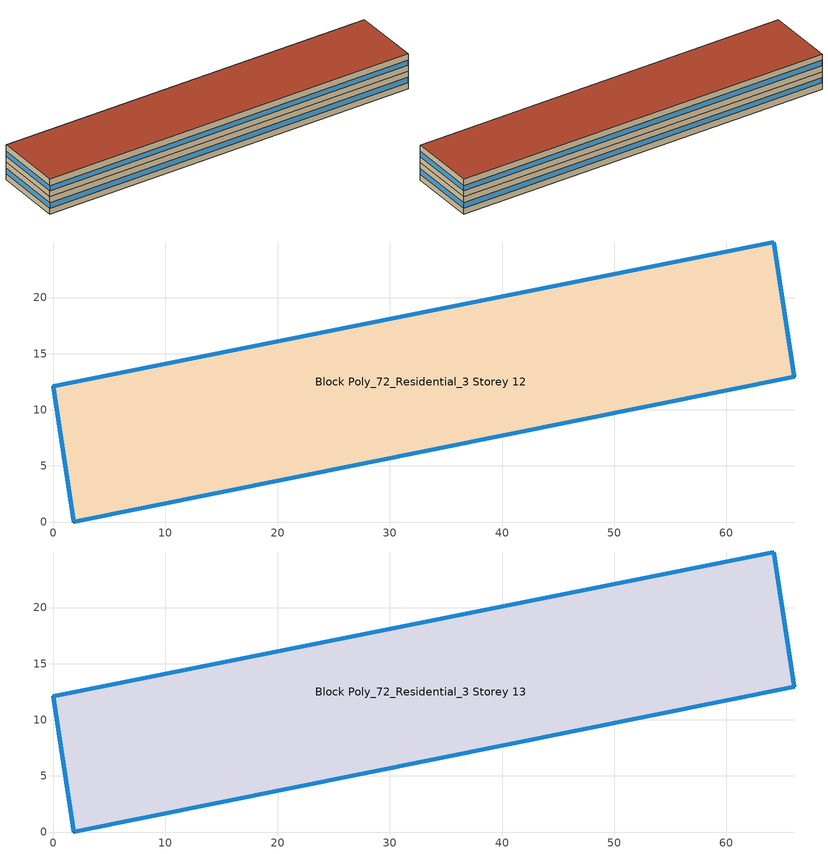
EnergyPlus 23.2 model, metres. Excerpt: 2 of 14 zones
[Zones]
Block Poly_72_Residential_3 Storey 12
 floor to Block Poly_72_Residential_3 Storey 11 (HSCWZ_Residential_2005_FloorSlab): 64.2,24.95 66.06,12.95 1.85,0 0,12.11 z36
 wall outside (HSCWZ_Residential_2005_ExtWall): 1.85,0 66.06,12.95 64.2,24.95 0,12.11 1.85,0 z36:39
 window (HSCWZ_Residential_2005_Win): 1.88,0.01 66.02,12.95 / 66.05,12.96 64.2,24.94 / 64.17,24.94 0.03,12.11 / 0,12.1 1.85,0.01 z37.05:37.95
Block Poly_72_Residential_3 Storey 13
 floor to Block Poly_72_Residential_3 Storey 12 (HSCWZ_Residential_2005_FloorSlab): 64.2,24.95 66.06,12.95 1.85,0 0,12.11 z39
 wall outside (HSCWZ_Residential_2005_ExtWall): 1.85,0 66.06,12.95 64.2,24.95 0,12.11 1.85,0 z39:42
 window (HSCWZ_Residential_2005_Win): 1.88,0.01 66.02,12.95 / 66.05,12.96 64.2,24.94 / 64.17,24.94 0.03,12.11 / 0,12.1 1.85,0.01 z40.05:40.95
 roof outside (HSCWZ_Residential_2005_Roof): 66.06,12.95 64.2,24.95 0,12.11 1.85,0 z42
[BUILDING]
shang4hai3shi4_Residential_3_2_12_2005: North Axis=0; Terrain=City; Loads Convergence Tolerance Value=0.04; Temperature Convergence Tolerance Value=0.4; Solar Distribution=FullExterior; Maximum Number of Warmup Days=25; Minimum Number of Warmup Days=1
[Material] Thermal Absorptance=0.9; Solar Absorptance=0.7; Visible Absorptance=0.7
Name | Roughness | Thickness | Conductivity | Density | Specific Heat
Concrete | MediumRough | 0.1 | 1.7 | 2240 | 900
Brick | MediumRough | 0.1 | 0.72 | 1920 | 840
Tile | Smooth | 0.02 | 1.3 | 2200 | 900
AsphaltFelt | Smooth | 0.01 | 0.2 | 960 | 1000
[MATERIAL] Roughness=Rough; Conductivity=0.04; Density=40; Specific Heat=1500; Thermal Absorptance=0.9; Solar Absorptance=0.7; Visible Absorptance=0.7
Name | Thickness
Insulation 0.011 | 0.011
Insulation 0.029 | 0.029
Insulation 0.044 | 0.044
[WindowMaterial:SimpleGlazingSystem]
HSCWZ_Residential_2005_Win_material: UFactor=3.7; Solar Heat Gain Coefficient=0.5475
[Construction]
HSCWZ_Residential_2005_FloorSlab: Tile, Concrete, Insulation 0.044, Concrete, Tile
HSCWZ_Residential_2005_Win: HSCWZ_Residential_2005_Win_material
[CONSTRUCTION]
HSCWZ_Residential_2005_Roof: AsphaltFelt, Concrete, Insulation 0.029
HSCWZ_Residential_2005_ExtWall: Brick, Concrete, Insulation 0.011
[ZONE] Type=1; Multiplier=1; Ceiling Height=autocalculate; Volume=autocalculate; Floor Area=autocalculate; Part of Total Floor Area=Yes
Block Poly_72_Residential_3 Storey 12; Block Poly_72_Residential_3 Storey 13
[PEOPLE] Number of People Schedule=People_Schedule; Number of People Calculation Method=Area/Person; Floor Area per Person=18; Fraction Radiant=0.3; Sensible Heat Fraction=autocalculate; Activity Level Schedule=CN_GenericActivityLevel; Carbon Dioxide Generation Rate=3.82e-08; Enable ASHRAE 55 Comfort Warnings=No; Mean Radiant Temperature Calculation Type=ZoneAveraged; Clothing Insulation Calculation Method=ClothingInsulationSchedule; Cold Stress Temperature Threshold=15.56; Heat Stress Temperature Threshold=30
Name | Zone or ZoneList or Space or SpaceList
People_Block Poly_72_Residential_3 Storey 12 | Block Poly_72_Residential_3 Storey 12
People_Block Poly_72_Residential_3 Storey 13 | Block Poly_72_Residential_3 Storey 13
[LIGHTS] Schedule=Lights_Schedule; Design Level Calculation Method=Watts/Area; Watts per Zone Floor Area=7; Return Air Fraction=0; Fraction Radiant=0; Fraction Visible=0; Fraction Replaceable=1; EndUse Subcategory=General; Return Air Fraction Calculated from Plenum Temperature=No; Return Air Fraction Function of Plenum Temperature Coefficient 1=0; Return Air Fraction Function of Plenum Temperature Coefficient 2=0
Name | Zone or ZoneList or Space or SpaceList
Lights_Block Poly_72_Residential_3 Storey 12 | Block Poly_72_Residential_3 Storey 12
Lights_Block Poly_72_Residential_3 Storey 13 | Block Poly_72_Residential_3 Storey 13
[ELECTRICEQUIPMENT] Schedule=ElectricEquipment_Schedule; Design Level Calculation Method=Watts/Area; Watts per Zone Floor Area=5.5; Fraction Latent=0; Fraction Radiant=0; Fraction Lost=0; EndUse Subcategory=General
Name | Zone or ZoneList or Space or SpaceList
ElectricEquipment_Block Poly_72_Residential_3 Storey 12 | Block Poly_72_Residential_3 Storey 12
ElectricEquipment_Block Poly_72_Residential_3 Storey 13 | Block Poly_72_Residential_3 Storey 13
[ZONEINFILTRATION:DESIGNFLOWRATE] Schedule=AirEx_ConditionedTime_Schedule; Design Flow Rate Calculation Method=AirChanges/Hour; Air Changes per Hour=1; Constant Term Coefficient=1; Temperature Term Coefficient=0; Velocity Term Coefficient=0; Velocity Squared Term Coefficient=0
Name | Zone or ZoneList or Space or SpaceList
Infil 13 | Block Poly_72_Residential_3 Storey 12
Infil 14 | Block Poly_72_Residential_3 Storey 13
[HVACTEMPLATE:ZONE:IDEALLOADSAIRSYSTEM] Template Thermostat=HVACTemp; System Availability Schedule=HVAC_ConditionedTime_Schedule; Maximum Heating Supply Air Temperature=50; Minimum Cooling Supply Air Temperature=13; Maximum Heating Supply Air Humidity Ratio=0.0156; Minimum Cooling Supply Air Humidity Ratio=0.0077; Heating Limit=NoLimit; Cooling Limit=NoLimit; Heating Availability Schedule=Heating_Period_Schedule; Cooling Availability Schedule=Cooling_Period_Schedule; Dehumidification Control Type=ConstantSensibleHeatRatio; Cooling Sensible Heat Ratio=0.7; Dehumidification Setpoint=60; Humidification Control Type=None; Humidification Setpoint=30; Outdoor Air Method=None; Outdoor Air Flow Rate per Person=0.00944; Outdoor Air Flow Rate per Zone Floor Area=0; Outdoor Air Flow Rate per Zone=0; Demand Controlled Ventilation Type=None; Outdoor Air Economizer Type=NoEconomizer; Heat Recovery Type=None; Sensible Heat Recovery Effectiveness=0.7; Latent Heat Recovery Effectiveness=0.65
Block Poly_72_Residential_3 Storey 12; Block Poly_72_Residential_3 Storey 13
[SCHEDULE:COMPACT]
People_Schedule: Through: 12/31, For: Weekdays, Until: 06:00, 0.98, Until: 07:00, 0.85, Until: 08:00, 0.65, Until: 17:00, 0.1, Until: 19:00, 0.75, Until: 22:00, 0.9, Until: 24:00, 0.95, For: AllOtherDays, Until: 09:00, 0.95, Until: 18:00, 0.6, Until: 24:00, 0.9
Lights_Schedule: Through: 12/31, For: AllDays, Until: 19:00, 0, Until: 24:00, 1
ElectricEquipment_Schedule: Through: 12/31, For: AllDays, Until: 12:00, 0.23, Until: 14:00, 0.69, Until: 20:00, 0.23, Until: 24:00, 1
Heating_Period_Schedule: Through: 04/15, For: AllDays, Until: 24:00, 1, Through: 11/01, For: AllDays, Until: 24:00, 0, Through: 12/31, For: AllDays, Until: 24:00, 1
Cooling_Period_Schedule: Through: 04/15, For: AllDays, Until: 24:00, 0, Through: 10/31, For: AllDays, Until: 24:00, 1, Through: 12/31, For: AllDays, Until: 24:00, 0
HVAC_ConditionedTime_Schedule: Through: 12/31, For: Weekdays, Until: 07:00, 1, Until: 19:00, 0, Until: 24:00, 1, For: AllOtherDays, Until: 24:00, 1
AirEx_ConditionedTime_Schedule: Through: 12/31, For: Weekdays, Until: 08:00, 0.5, Until: 17:00, 0, Until: 24:00, 0.5, For: AllOtherDays, Until: 24:00, 0.5
CN_GenericActivityLevel: Through: 12/31, For: Weekdays, Until: 08:00, 80, Until: 18:00, 120, Until: 24:00, 80, For: AllOtherDays, Until: 24:00, 80
